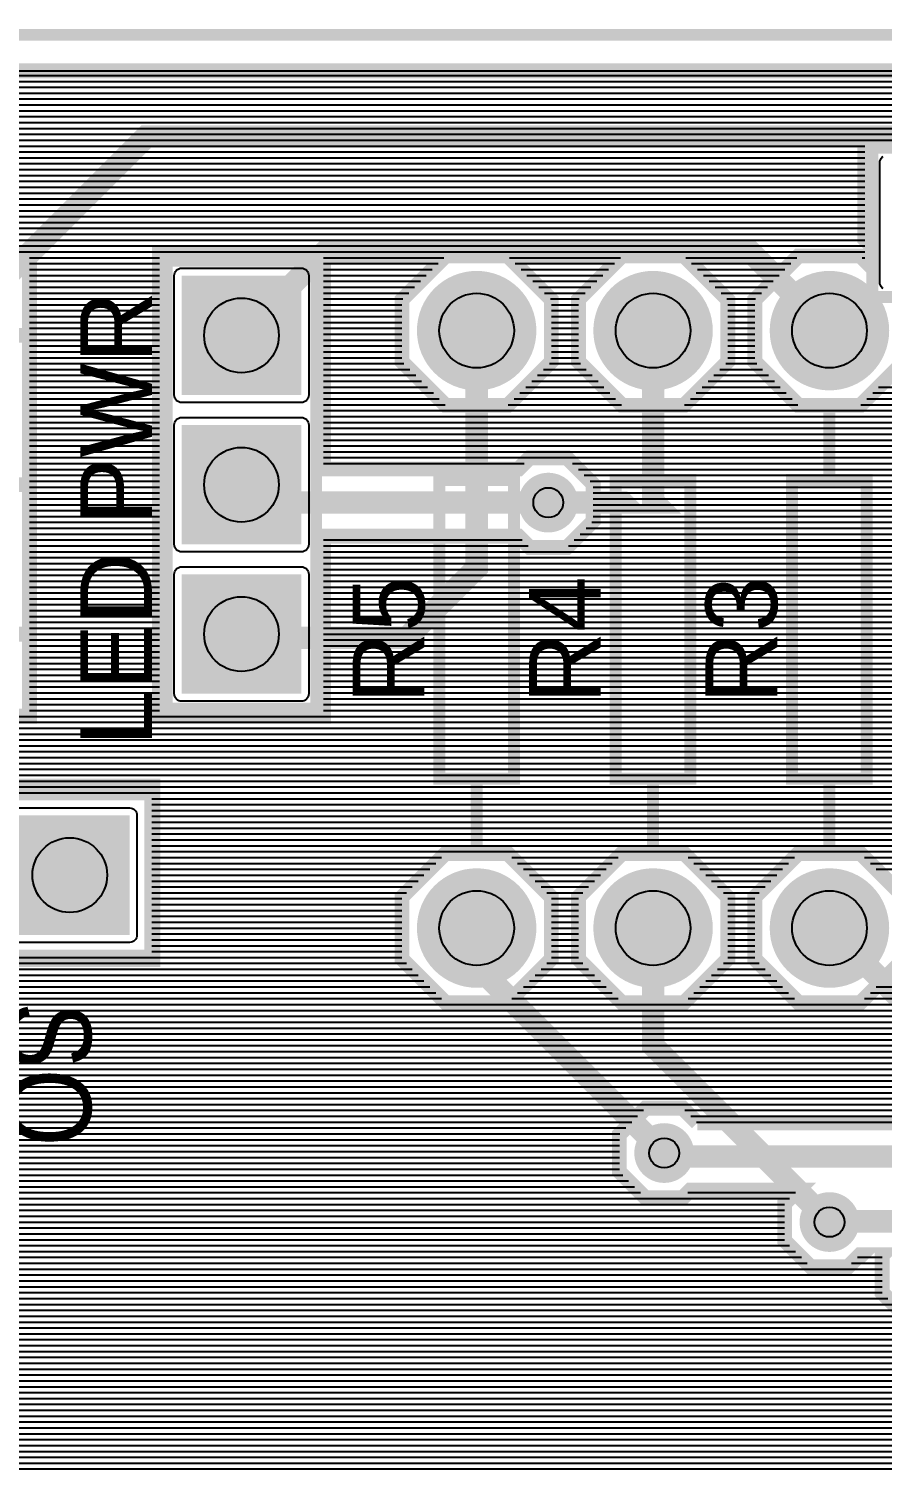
# Model space of a CAD drawing. Header units: inches. Extents: x -1.48 to 1.48, y -0.99 to 0.99.
# Drawn here: x -0.808 to -0.236, y 0.021 to 0.988 of the extents above; entities that cross this region are included whole.
import ezdxf

# ---------------------------------------------------------------- set-up
doc = ezdxf.new("R2010")
doc.units = ezdxf.units.IN
doc.layers.get('0').update_dxf_attribs({"linetype": 'CONTINUOUS'})

# ---------------------------------------------------------------- blocks, each defined once
blk = doc.blocks.new('EPAD')
at = {"const_width": 0.5}
blk.add_lwpolyline([(-0.25, 0, 1), (0.25, 0, 1)], format="xyb", close=True, dxfattribs=at)
blk = doc.blocks.new('RPAD')
blk.add_trace([(-0.5, -0.5), (-0.5, 0.5), (0.5, -0.5), (0.5, 0.5)])

msp = doc.modelspace()

# ---------------------------------------------------------------- linework, layer by layer
for points, const_width in [([(-1.476378, -0.984252), (1.476378, -0.984252), (1.476378, 0.984252), (-1.476378, 0.984252), (-1.476378, -0.984252)], 0.008), ([(-1.476378, -0.984252), (1.476378, -0.984252), (1.476378, 0.984252), (-1.476378, 0.984252), (-1.476378, -0.984252)], 0.008), ([(1.452378, -0.960252), (-1.452378, -0.960252), (-1.452378, 0.960252), (1.452378, 0.960252), (1.452378, -0.960252)], 0.01), ([(0.025244, 0.928798), (0.025244, 0.918443), (0.020445, 0.913645), (0.162086, 0.913645), (0.162086, 0.803646), (-0.221654, 0.803646), (-0.221654, 0.765494), (-0.250943, 0.736205), (-0.292364, 0.736205), (-0.321653, 0.765494), (-0.321653, 0.806915), (-0.292364, 0.836204), (-0.250943, 0.836204), (-0.247913, 0.833174), (-0.247913, 0.913645), (0.005042, 0.913645), (0.000244, 0.918443), (0.000244, 0.928798), (0.007566, 0.936121), (0.017921, 0.936121), (0.025244, 0.928798)], 0.01), ([(-0.862205, 0.583055), (-0.862205, 0.683055), (-0.862205, 0.783055), (-0.729146, 0.916113), (0.018701, 0.916113), (0.019476, 0.916889), (0.012744, 0.923621)], 0.015), ([(-0.242913, 0.808645), (0.157087, 0.808645), (0.157087, 0.908645), (-0.242913, 0.908645), (-0.242913, 0.808645)], 0.008), ([(-0.242913, 0.808645), (0.157087, 0.808645), (0.157087, 0.908645), (-0.242913, 0.908645), (-0.242913, 0.808645)], 0.008), ([(-0.807205, 0.728055), (-0.807205, 0.528055), (-0.917204, 0.528055), (-0.917204, 0.838054), (-0.807205, 0.838054), (-0.807205, 0.728055)], 0.01), ([(-0.610355, 0.728055), (-0.610355, 0.693554), (-0.479851, 0.693554), (-0.472351, 0.701054), (-0.447498, 0.701054), (-0.429925, 0.68348), (-0.429925, 0.658628), (-0.447498, 0.641054), (-0.472351, 0.641054), (-0.479851, 0.648554), (-0.610355, 0.648554), (-0.610355, 0.528055), (-0.720354, 0.528055), (-0.720354, 0.838054), (-0.610355, 0.838054), (-0.610355, 0.728055)], 0.01), ([(-0.271654, 0.786204), (-0.324133, 0.838684), (-0.609725, 0.838684), (-0.665354, 0.783055)], 0.015), ([(-0.715354, 0.533055), (-0.615354, 0.533055), (-0.615354, 0.833055), (-0.715354, 0.833055), (-0.715354, 0.533055)], 0.008), ([(-0.715354, 0.533055), (-0.615354, 0.533055), (-0.615354, 0.833055), (-0.715354, 0.833055), (-0.715354, 0.533055)], 0.008), ([(-0.487163, 0.736205), (-0.528585, 0.736205), (-0.557874, 0.765494), (-0.557874, 0.806915), (-0.528585, 0.836204), (-0.487163, 0.836204), (-0.457874, 0.806915), (-0.457874, 0.765494), (-0.487163, 0.736205)], 0.01), ([(-0.369053, 0.736205), (-0.410474, 0.736205), (-0.439763, 0.765494), (-0.439763, 0.806915), (-0.410474, 0.836204), (-0.369053, 0.836204), (-0.339764, 0.806915), (-0.339764, 0.765494), (-0.369053, 0.736205)], 0.01), ([(-0.507874, 0.786204), (-0.507874, 0.62722), (-0.554575, 0.580519), (-0.662819, 0.580519), (-0.665354, 0.583055)], 0.015), ([(-0.389764, 0.786204), (-0.389764, 0.67188), (-0.388937, 0.671054), (-0.459925, 0.671054)], 0.015), ([(-0.807205, 0.783055), (-0.862205, 0.783055)], 0.01), ([(-0.507874, 0.686204), (-0.507874, 0.736204)], 0.008), ([(-0.507874, 0.686204), (-0.507874, 0.736204)], 0.008), ([(-0.389764, 0.686204), (-0.389764, 0.736204)], 0.008), ([(-0.389764, 0.686204), (-0.389764, 0.736204)], 0.008), ([(-0.271654, 0.686204), (-0.271654, 0.736204)], 0.008), ([(-0.271654, 0.686204), (-0.271654, 0.736204)], 0.008), ([(-0.807205, 0.683055), (-0.862205, 0.683055)], 0.01), ([(-0.459925, 0.671054), (-0.653354, 0.671054), (-0.665354, 0.683055)], 0.015), ([(-0.532874, 0.486204), (-0.482874, 0.486204), (-0.482874, 0.686204), (-0.532874, 0.686204), (-0.532874, 0.486204)], 0.008), ([(-0.532874, 0.486204), (-0.482874, 0.486204), (-0.482874, 0.686204), (-0.532874, 0.686204), (-0.532874, 0.486204)], 0.008), ([(-0.414764, 0.486204), (-0.364764, 0.486204), (-0.364764, 0.686204), (-0.414764, 0.686204), (-0.414764, 0.486204)], 0.008), ([(-0.414764, 0.486204), (-0.364764, 0.486204), (-0.364764, 0.686204), (-0.414764, 0.686204), (-0.414764, 0.486204)], 0.008), ([(-0.296654, 0.486204), (-0.246654, 0.486204), (-0.246654, 0.686204), (-0.296654, 0.686204), (-0.296654, 0.486204)], 0.008), ([(-0.296654, 0.486204), (-0.246654, 0.486204), (-0.246654, 0.686204), (-0.296654, 0.686204), (-0.296654, 0.486204)], 0.008), ([(-0.807205, 0.583055), (-0.862205, 0.583055)], 0.01), ([(-1.432283, 0.364157), (-0.723622, 0.364157), (-0.723622, 0.482267), (-1.432283, 0.482267), (-1.432283, 0.364157)], 0.008), ([(-1.432283, 0.364157), (-0.723622, 0.364157), (-0.723622, 0.482267), (-1.432283, 0.482267), (-1.432283, 0.364157)], 0.008), ([(-0.507874, 0.436204), (-0.507874, 0.486204)], 0.008), ([(-0.507874, 0.436204), (-0.507874, 0.486204)], 0.008), ([(-0.389764, 0.436204), (-0.389764, 0.486204)], 0.008), ([(-0.389764, 0.436204), (-0.389764, 0.486204)], 0.008), ([(-0.271654, 0.436204), (-0.271654, 0.486204)], 0.008), ([(-0.271654, 0.436204), (-0.271654, 0.486204)], 0.008), ([(-0.725315, 0.366638), (-1.435315, 0.366638), (-1.435315, 0.476637), (-0.725315, 0.476637), (-0.725315, 0.366638)], 0.01), ([(-0.487163, 0.336205), (-0.528585, 0.336205), (-0.557874, 0.365494), (-0.557874, 0.406915), (-0.528585, 0.436204), (-0.487163, 0.436204), (-0.457874, 0.406915), (-0.457874, 0.365494), (-0.487163, 0.336205)], 0.01), ([(-0.369053, 0.336205), (-0.410474, 0.336205), (-0.439763, 0.365494), (-0.439763, 0.406915), (-0.410474, 0.436204), (-0.369053, 0.436204), (-0.339764, 0.406915), (-0.339764, 0.365494), (-0.369053, 0.336205)], 0.01), ([(-0.250943, 0.336205), (-0.292364, 0.336205), (-0.321653, 0.365494), (-0.321653, 0.406915), (-0.292364, 0.436204), (-0.250943, 0.436204), (-0.221654, 0.406915), (-0.221654, 0.365494), (-0.250943, 0.336205)], 0.01), ([(-0.382327, 0.235559), (-0.507874, 0.361106), (-0.507874, 0.386204)], 0.015), ([(-0.271654, 0.189354), (-0.389764, 0.307464), (-0.389764, 0.386204)], 0.015), ([(-0.206401, 0.154541), (-0.206401, 0.320952), (-0.271654, 0.386204)], 0.015), ([(-0.218828, 0.124541), (-0.236401, 0.142114), (-0.236401, 0.166967), (-0.236048, 0.16732), (-0.251261, 0.16732), (-0.259227, 0.159354), (-0.28408, 0.159354), (-0.301653, 0.176928), (-0.301653, 0.20178), (-0.292689, 0.210744), (-0.364716, 0.210744), (-0.369901, 0.205559), (-0.394754, 0.205559), (-0.412327, 0.223133), (-0.412327, 0.247985), (-0.394754, 0.265559), (-0.369901, 0.265559), (-0.360086, 0.255744)], 0.01), ([(-0.360086, 0.255744), (-0.071235, 0.255744)], 0.01), ([(-0.051309, 0.233244), (-0.380012, 0.233244), (-0.382327, 0.235559)], 0.015), ([(-0.051309, 0.18982), (-0.271188, 0.18982), (-0.271654, 0.189354)], 0.015)]:
    msp.add_lwpolyline(points, dxfattribs=dict(const_width=const_width))
for points in [[(-1.452378, 0.960252), (1.452378, 0.960252)], [(-1.452378, 0.95707), (1.452378, 0.95707)], [(-1.452378, 0.953133), (1.452378, 0.953133)], [(-1.452378, 0.949196), (1.452378, 0.949196)], [(-1.452378, 0.945259), (1.452378, 0.945259)], [(-1.452378, 0.941322), (1.452378, 0.941322)], [(-1.452378, 0.937385), (1.452378, 0.937385)], [(-1.452378, 0.933448), (0.004894, 0.933448)], [(-1.452378, 0.929511), (0.000957, 0.929511)], [(-1.452378, 0.925574), (0.000244, 0.925574)], [(-1.452378, 0.921637), (0.000244, 0.921637)], [(-1.452378, 0.9177), (0.000987, 0.9177)], [(-1.452378, 0.913763), (0.004924, 0.913763)], [(-1.452378, 0.909826), (-0.247913, 0.909826)], [(-1.452378, 0.905889), (-0.247913, 0.905889)], [(-1.452378, 0.901952), (-0.247913, 0.901952)], [(-0.235731, 0.814486), (-0.236468, 0.815091), (-0.237073, 0.815828), (-0.237528, 0.816678), (-0.237814, 0.817623), (-0.237913, 0.818645), (-0.237913, 0.898645), (-0.237814, 0.899668), (-0.237528, 0.900613), (-0.237073, 0.901463), (-0.236468, 0.9022), (-0.235731, 0.902805)], [(-1.452378, 0.898015), (-0.247913, 0.898015)], [(-1.452378, 0.894078), (-0.247913, 0.894078)], [(-1.452378, 0.890141), (-0.247913, 0.890141)], [(-1.452378, 0.886204), (-0.247913, 0.886204)], [(-1.452378, 0.882267), (-0.247913, 0.882267)], [(-1.452378, 0.87833), (-0.247913, 0.87833)], [(-1.452378, 0.874393), (-0.247913, 0.874393)], [(-1.452378, 0.870456), (-0.247913, 0.870456)], [(-1.452378, 0.866519), (-0.247913, 0.866519)], [(-1.452378, 0.862582), (-0.247913, 0.862582)], [(-1.452378, 0.858645), (-0.247913, 0.858645)], [(-1.452378, 0.854708), (-0.247913, 0.854708)], [(-1.452378, 0.850771), (-0.247913, 0.850771)], [(-1.452378, 0.846834), (-0.247913, 0.846834)], [(-1.452378, 0.842897), (-0.247913, 0.842897)], [(-1.452378, 0.83896), (-0.247913, 0.83896)], [(-0.807205, 0.835023), (-0.720354, 0.835023)], [(-0.610355, 0.835023), (-0.529765, 0.835023)], [(-0.485983, 0.835023), (-0.411655, 0.835023)], [(-0.367872, 0.835023), (-0.293545, 0.835023)], [(-0.249762, 0.835023), (-0.247913, 0.835023)], [(-0.807205, 0.831086), (-0.720354, 0.831086)], [(-0.807205, 0.827149), (-0.720354, 0.827149)], [(-0.807205, 0.823212), (-0.720354, 0.823212)], [(-0.610355, 0.831086), (-0.533702, 0.831086)], [(-0.610355, 0.827149), (-0.537639, 0.827149)], [(-0.610355, 0.823212), (-0.541576, 0.823212)], [(-0.482046, 0.831086), (-0.415592, 0.831086)], [(-0.478109, 0.827149), (-0.419529, 0.827149)], [(-0.474172, 0.823212), (-0.423466, 0.823212)], [(-0.363935, 0.831086), (-0.297482, 0.831086)], [(-0.359998, 0.827149), (-0.301419, 0.827149)], [(-0.356061, 0.823212), (-0.305356, 0.823212)], [(-0.807205, 0.819275), (-0.720354, 0.819275)], [(-0.807205, 0.815338), (-0.720354, 0.815338)], [(-0.610355, 0.819275), (-0.545513, 0.819275)], [(-0.610355, 0.815338), (-0.54945, 0.815338)], [(-0.470235, 0.819275), (-0.427403, 0.819275)], [(-0.466298, 0.815338), (-0.43134, 0.815338)], [(-0.352124, 0.819275), (-0.309293, 0.819275)], [(-0.348187, 0.815338), (-0.31323, 0.815338)], [(-0.807205, 0.811401), (-0.720354, 0.811401)], [(-0.807205, 0.807464), (-0.720354, 0.807464)], [(-0.807205, 0.803527), (-0.720354, 0.803527)], [(-0.610355, 0.811401), (-0.553387, 0.811401)], [(-0.610355, 0.807464), (-0.557324, 0.807464)], [(-0.610355, 0.803527), (-0.557874, 0.803527)], [(-0.462361, 0.811401), (-0.435277, 0.811401)], [(-0.458424, 0.807464), (-0.439214, 0.807464)], [(-0.457874, 0.803527), (-0.439763, 0.803527)], [(-0.34425, 0.811401), (-0.317167, 0.811401)], [(-0.340313, 0.807464), (-0.321104, 0.807464)], [(-0.339764, 0.803527), (-0.321653, 0.803527)], [(-0.807205, 0.79959), (-0.720354, 0.79959)], [(-0.807205, 0.795653), (-0.720354, 0.795653)], [(-0.610355, 0.79959), (-0.557874, 0.79959)], [(-0.610355, 0.795653), (-0.557874, 0.795653)], [(-0.457874, 0.79959), (-0.439763, 0.79959)], [(-0.457874, 0.795653), (-0.439763, 0.795653)], [(-0.339764, 0.79959), (-0.321653, 0.79959)], [(-0.339764, 0.795653), (-0.321653, 0.795653)], [(-0.807205, 0.791716), (-0.720354, 0.791716)], [(-0.807205, 0.787779), (-0.720354, 0.787779)], [(-0.807205, 0.783842), (-0.720354, 0.783842)], [(-0.610355, 0.791716), (-0.557874, 0.791716)], [(-0.610355, 0.787779), (-0.557874, 0.787779)], [(-0.610355, 0.783842), (-0.557874, 0.783842)], [(-0.457874, 0.791716), (-0.439763, 0.791716)], [(-0.457874, 0.787779), (-0.439763, 0.787779)], [(-0.457874, 0.783842), (-0.439763, 0.783842)], [(-0.339764, 0.791716), (-0.321653, 0.791716)], [(-0.339764, 0.787779), (-0.321653, 0.787779)], [(-0.339764, 0.783842), (-0.321653, 0.783842)], [(-0.807205, 0.779905), (-0.720354, 0.779905)], [(-0.807205, 0.775968), (-0.720354, 0.775968)], [(-0.610355, 0.779905), (-0.557874, 0.779905)], [(-0.610355, 0.775968), (-0.557874, 0.775968)], [(-0.457874, 0.779905), (-0.439763, 0.779905)], [(-0.457874, 0.775968), (-0.439763, 0.775968)], [(-0.339764, 0.779905), (-0.321653, 0.779905)], [(-0.339764, 0.775968), (-0.321653, 0.775968)], [(-0.807205, 0.772031), (-0.720354, 0.772031)], [(-0.807205, 0.768094), (-0.720354, 0.768094)], [(-0.807205, 0.764157), (-0.720354, 0.764157)], [(-0.610355, 0.772031), (-0.557874, 0.772031)], [(-0.610355, 0.768094), (-0.557874, 0.768094)], [(-0.610355, 0.764157), (-0.556537, 0.764157)], [(-0.459211, 0.764157), (-0.438427, 0.764157)], [(-0.457874, 0.772031), (-0.439763, 0.772031)], [(-0.457874, 0.768094), (-0.439763, 0.768094)], [(-0.341101, 0.764157), (-0.320317, 0.764157)], [(-0.339764, 0.772031), (-0.321653, 0.772031)], [(-0.339764, 0.768094), (-0.321653, 0.768094)], [(-0.807205, 0.76022), (-0.720354, 0.76022)], [(-0.807205, 0.756283), (-0.720354, 0.756283)], [(-0.610355, 0.76022), (-0.5526, 0.76022)], [(-0.610355, 0.756283), (-0.548663, 0.756283)], [(-0.467085, 0.756283), (-0.430553, 0.756283)], [(-0.463148, 0.76022), (-0.43449, 0.76022)], [(-0.348975, 0.756283), (-0.312443, 0.756283)], [(-0.345038, 0.76022), (-0.31638, 0.76022)], [(-0.807205, 0.752346), (-0.720354, 0.752346)], [(-0.807205, 0.748409), (-0.720354, 0.748409)], [(-0.610355, 0.752346), (-0.544726, 0.752346)], [(-0.610355, 0.748409), (-0.540789, 0.748409)], [(-0.474959, 0.748409), (-0.422679, 0.748409)], [(-0.471022, 0.752346), (-0.426616, 0.752346)], [(-0.356849, 0.748409), (-0.304569, 0.748409)], [(-0.352912, 0.752346), (-0.308506, 0.752346)], [(-0.238739, 0.748409), (0.421378, 0.748409)], [(-0.807205, 0.744472), (-0.720354, 0.744472)], [(-0.807205, 0.740535), (-0.720354, 0.740535)], [(-0.807205, 0.736598), (-0.720354, 0.736598)], [(-0.610355, 0.744472), (-0.536852, 0.744472)], [(-0.610355, 0.740535), (-0.532915, 0.740535)], [(-0.610355, 0.736598), (-0.528978, 0.736598)], [(-0.48677, 0.736598), (-0.410868, 0.736598)], [(-0.482833, 0.740535), (-0.414805, 0.740535)], [(-0.478896, 0.744472), (-0.418742, 0.744472)], [(-0.36866, 0.736598), (-0.292757, 0.736598)], [(-0.364723, 0.740535), (-0.296694, 0.740535)], [(-0.360786, 0.744472), (-0.300631, 0.744472)], [(-0.25055, 0.736598), (0.421378, 0.736598)], [(-0.246613, 0.740535), (0.421378, 0.740535)], [(-0.242676, 0.744472), (0.421378, 0.744472)], [(-0.807205, 0.732661), (-0.720354, 0.732661)], [(-0.807205, 0.728724), (-0.720354, 0.728724)], [(-0.610355, 0.732661), (0.421378, 0.732661)], [(-0.610355, 0.728724), (0.421378, 0.728724)], [(-0.807205, 0.724787), (-0.720354, 0.724787)], [(-0.807205, 0.72085), (-0.720354, 0.72085)], [(-0.807205, 0.716913), (-0.720354, 0.716913)], [(-0.610355, 0.724787), (0.421378, 0.724787)], [(-0.610355, 0.72085), (0.421378, 0.72085)], [(-0.610355, 0.716913), (0.421378, 0.716913)], [(-0.807205, 0.712976), (-0.720354, 0.712976)], [(-0.807205, 0.709039), (-0.720354, 0.709039)], [(-0.610355, 0.712976), (0.421378, 0.712976)], [(-0.610355, 0.709039), (0.421378, 0.709039)], [(-0.807205, 0.705102), (-0.720354, 0.705102)], [(-0.807205, 0.701165), (-0.720354, 0.701165)], [(-0.807205, 0.697228), (-0.720354, 0.697228)], [(-0.610355, 0.705102), (0.421378, 0.705102)], [(-0.610355, 0.701165), (0.421378, 0.701165)], [(-0.610355, 0.697228), (-0.476177, 0.697228)], [(-0.443673, 0.697228), (0.421378, 0.697228)], [(-0.807205, 0.693291), (-0.720354, 0.693291)], [(-0.807205, 0.689354), (-0.720354, 0.689354)], [(-0.439736, 0.693291), (0.421378, 0.693291)], [(-0.435799, 0.689354), (0.421378, 0.689354)], [(-0.807205, 0.685417), (-0.720354, 0.685417)], [(-0.807205, 0.68148), (-0.720354, 0.68148)], [(-0.807205, 0.677543), (-0.720354, 0.677543)], [(-0.431862, 0.685417), (0.421378, 0.685417)], [(-0.429925, 0.68148), (0.421378, 0.68148)], [(-0.429925, 0.677543), (0.421378, 0.677543)], [(-0.807205, 0.673606), (-0.720354, 0.673606)], [(-0.807205, 0.669669), (-0.720354, 0.669669)], [(-0.429925, 0.673606), (0.421378, 0.673606)], [(-0.429925, 0.669669), (0.421378, 0.669669)], [(-0.807205, 0.665732), (-0.720354, 0.665732)], [(-0.807205, 0.661795), (-0.720354, 0.661795)], [(-0.807205, 0.657858), (-0.720354, 0.657858)], [(-0.430695, 0.657858), (0.421378, 0.657858)], [(-0.429925, 0.665732), (0.421378, 0.665732)], [(-0.429925, 0.661795), (0.421378, 0.661795)], [(-0.807205, 0.653921), (-0.720354, 0.653921)], [(-0.807205, 0.649984), (-0.720354, 0.649984)], [(-0.438569, 0.649984), (0.421378, 0.649984)], [(-0.434632, 0.653921), (0.421378, 0.653921)], [(-0.807205, 0.646047), (-0.720354, 0.646047)], [(-0.807205, 0.64211), (-0.720354, 0.64211)], [(-0.610355, 0.646047), (-0.477344, 0.646047)], [(-0.610355, 0.64211), (-0.473407, 0.64211)], [(-0.446443, 0.64211), (0.421378, 0.64211)], [(-0.442506, 0.646047), (0.421378, 0.646047)], [(-0.807205, 0.638173), (-0.720354, 0.638173)], [(-0.807205, 0.634236), (-0.720354, 0.634236)], [(-0.807205, 0.630299), (-0.720354, 0.630299)], [(-0.610355, 0.638173), (0.421378, 0.638173)], [(-0.610355, 0.634236), (0.421378, 0.634236)], [(-0.610355, 0.630299), (0.421378, 0.630299)], [(-0.807205, 0.626362), (-0.720354, 0.626362)], [(-0.807205, 0.622425), (-0.720354, 0.622425)], [(-0.610355, 0.626362), (0.421378, 0.626362)], [(-0.610355, 0.622425), (0.421378, 0.622425)], [(-0.807205, 0.618488), (-0.720354, 0.618488)], [(-0.807205, 0.614551), (-0.720354, 0.614551)], [(-0.807205, 0.610614), (-0.720354, 0.610614)], [(-0.610355, 0.618488), (0.421378, 0.618488)], [(-0.610355, 0.614551), (0.421378, 0.614551)], [(-0.610355, 0.610614), (0.421378, 0.610614)], [(-0.807205, 0.606677), (-0.720354, 0.606677)], [(-0.807205, 0.60274), (-0.720354, 0.60274)], [(-0.610355, 0.606677), (0.421378, 0.606677)], [(-0.610355, 0.60274), (0.421378, 0.60274)], [(-0.807205, 0.598803), (-0.720354, 0.598803)], [(-0.807205, 0.594866), (-0.720354, 0.594866)], [(-0.807205, 0.590929), (-0.720354, 0.590929)], [(-0.610355, 0.598803), (0.421378, 0.598803)], [(-0.610355, 0.594866), (0.421378, 0.594866)], [(-0.610355, 0.590929), (0.421378, 0.590929)], [(-0.807205, 0.586992), (-0.720354, 0.586992)], [(-0.807205, 0.583055), (-0.720354, 0.583055)], [(-0.610355, 0.586992), (0.421378, 0.586992)], [(-0.610355, 0.583055), (0.421378, 0.583055)], [(-0.807205, 0.579118), (-0.720354, 0.579118)], [(-0.807205, 0.575181), (-0.720354, 0.575181)], [(-0.807205, 0.571244), (-0.720354, 0.571244)], [(-0.610355, 0.579118), (0.421378, 0.579118)], [(-0.610355, 0.575181), (0.421378, 0.575181)], [(-0.610355, 0.571244), (0.421378, 0.571244)], [(-0.807205, 0.567307), (-0.720354, 0.567307)], [(-0.807205, 0.56337), (-0.720354, 0.56337)], [(-0.610355, 0.567307), (0.421378, 0.567307)], [(-0.610355, 0.56337), (0.421378, 0.56337)], [(-0.807205, 0.559433), (-0.720354, 0.559433)], [(-0.807205, 0.555496), (-0.720354, 0.555496)], [(-0.807205, 0.551559), (-0.720354, 0.551559)], [(-0.610355, 0.559433), (0.421378, 0.559433)], [(-0.610355, 0.555496), (0.421378, 0.555496)], [(-0.610355, 0.551559), (0.421378, 0.551559)], [(-0.807205, 0.547622), (-0.720354, 0.547622)], [(-0.807205, 0.543685), (-0.720354, 0.543685)], [(-0.610355, 0.547622), (0.421378, 0.547622)], [(-0.610355, 0.543685), (0.421378, 0.543685)], [(-0.807205, 0.539748), (-0.720354, 0.539748)], [(-0.807205, 0.535811), (-0.720354, 0.535811)], [(-0.807205, 0.531874), (-0.720354, 0.531874)], [(-0.610355, 0.539748), (0.421378, 0.539748)], [(-0.610355, 0.535811), (0.421378, 0.535811)], [(-0.610355, 0.531874), (0.421378, 0.531874)], [(-1.452378, 0.527937), (0.421378, 0.527937)], [(-1.452378, 0.524), (0.421378, 0.524)], [(-1.452378, 0.520063), (0.421378, 0.520063)], [(-1.452378, 0.516126), (0.421378, 0.516126)], [(-1.452378, 0.512189), (0.421378, 0.512189)], [(-1.452378, 0.508252), (0.421378, 0.508252)], [(-1.452378, 0.504315), (0.421378, 0.504315)], [(-1.452378, 0.500378), (0.421378, 0.500378)], [(-1.452378, 0.496441), (0.421378, 0.496441)], [(-1.452378, 0.492504), (0.421378, 0.492504)], [(-1.452378, 0.488567), (0.421378, 0.488567)], [(-1.452378, 0.48463), (0.421378, 0.48463)], [(-1.452378, 0.480693), (0.421378, 0.480693)], [(-1.452378, 0.476756), (0.421378, 0.476756)], [(-0.820315, 0.466637), (-0.740315, 0.466637), (-0.739293, 0.466538), (-0.738347, 0.466252), (-0.737497, 0.465797), (-0.73676, 0.465192), (-0.736156, 0.464455), (-0.735701, 0.463605), (-0.735415, 0.46266), (-0.735315, 0.461637), (-0.735315, 0.381637), (-0.735415, 0.380615), (-0.735701, 0.37967), (-0.736156, 0.37882), (-0.73676, 0.378083), (-0.737497, 0.377478), (-0.738347, 0.377023), (-0.739293, 0.376737), (-0.740315, 0.376637), (-0.740315, 0.376637), (-0.820315, 0.376637)], [(-0.725315, 0.472819), (0.421378, 0.472819)], [(-0.725315, 0.468881), (0.421378, 0.468881)], [(-0.725315, 0.464944), (0.421378, 0.464944)], [(-0.725315, 0.461007), (0.421378, 0.461007)], [(-0.725315, 0.45707), (0.421378, 0.45707)], [(-0.725315, 0.453133), (0.421378, 0.453133)], [(-0.725315, 0.449196), (0.833904, 0.449196)], [(-0.725315, 0.445259), (0.835987, 0.445259)], [(-0.725315, 0.441322), (0.835987, 0.441322)], [(-0.725315, 0.437385), (0.835987, 0.437385)], [(-0.725315, 0.433448), (-0.53134, 0.433448)], [(-0.725315, 0.429511), (-0.535277, 0.429511)], [(-0.725315, 0.425574), (-0.539214, 0.425574)], [(-0.484408, 0.433448), (-0.41323, 0.433448)], [(-0.480471, 0.429511), (-0.417167, 0.429511)], [(-0.476534, 0.425574), (-0.421104, 0.425574)], [(-0.366298, 0.433448), (-0.29512, 0.433448)], [(-0.362361, 0.429511), (-0.299057, 0.429511)], [(-0.358424, 0.425574), (-0.302994, 0.425574)], [(-0.248187, 0.433448), (0.835987, 0.433448)], [(-0.24425, 0.429511), (0.835987, 0.429511)], [(-0.240313, 0.425574), (0.835987, 0.425574)], [(-0.725315, 0.421637), (-0.543151, 0.421637)], [(-0.725315, 0.4177), (-0.547088, 0.4177)], [(-0.472597, 0.421637), (-0.425041, 0.421637)], [(-0.46866, 0.4177), (-0.428978, 0.4177)], [(-0.354487, 0.421637), (-0.306931, 0.421637)], [(-0.35055, 0.4177), (-0.310868, 0.4177)], [(-0.725315, 0.413763), (-0.551025, 0.413763)], [(-0.725315, 0.409826), (-0.554962, 0.409826)], [(-0.464723, 0.413763), (-0.432915, 0.413763)], [(-0.460786, 0.409826), (-0.436852, 0.409826)], [(-0.346613, 0.413763), (-0.314805, 0.413763)], [(-0.342676, 0.409826), (-0.318742, 0.409826)], [(-0.725315, 0.405889), (-0.557874, 0.405889)], [(-0.725315, 0.401952), (-0.557874, 0.401952)], [(-0.725315, 0.398015), (-0.557874, 0.398015)], [(-0.457874, 0.405889), (-0.439763, 0.405889)], [(-0.457874, 0.401952), (-0.439763, 0.401952)], [(-0.457874, 0.398015), (-0.439763, 0.398015)], [(-0.339764, 0.405889), (-0.321653, 0.405889)], [(-0.339764, 0.401952), (-0.321653, 0.401952)], [(-0.339764, 0.398015), (-0.321653, 0.398015)], [(-0.725315, 0.394078), (-0.557874, 0.394078)], [(-0.725315, 0.390141), (-0.557874, 0.390141)], [(-0.457874, 0.394078), (-0.439763, 0.394078)], [(-0.457874, 0.390141), (-0.439763, 0.390141)], [(-0.339764, 0.394078), (-0.321653, 0.394078)], [(-0.339764, 0.390141), (-0.321653, 0.390141)], [(-0.725315, 0.386204), (-0.557874, 0.386204)], [(-0.725315, 0.382267), (-0.557874, 0.382267)], [(-0.725315, 0.37833), (-0.557874, 0.37833)], [(-0.457874, 0.386204), (-0.439763, 0.386204)], [(-0.457874, 0.382267), (-0.439763, 0.382267)], [(-0.457874, 0.37833), (-0.439763, 0.37833)], [(-0.339764, 0.386204), (-0.321653, 0.386204)], [(-0.339764, 0.382267), (-0.321653, 0.382267)], [(-0.339764, 0.37833), (-0.321653, 0.37833)], [(-0.725315, 0.374393), (-0.557874, 0.374393)], [(-0.725315, 0.370456), (-0.557874, 0.370456)], [(-0.457874, 0.374393), (-0.439763, 0.374393)], [(-0.457874, 0.370456), (-0.439763, 0.370456)], [(-0.339764, 0.374393), (-0.321653, 0.374393)], [(-0.339764, 0.370456), (-0.321653, 0.370456)], [(-1.452378, 0.366519), (-0.557874, 0.366519)], [(-1.452378, 0.362582), (-0.554962, 0.362582)], [(-1.452378, 0.358645), (-0.551025, 0.358645)], [(-0.464723, 0.358645), (-0.432915, 0.358645)], [(-0.460786, 0.362582), (-0.436852, 0.362582)], [(-0.457874, 0.366519), (-0.439763, 0.366519)], [(-0.346613, 0.358645), (-0.314805, 0.358645)], [(-0.342676, 0.362582), (-0.318742, 0.362582)], [(-0.339764, 0.366519), (-0.321653, 0.366519)], [(-1.452378, 0.354708), (-0.547088, 0.354708)], [(-1.452378, 0.350771), (-0.543151, 0.350771)], [(-0.472597, 0.350771), (-0.425041, 0.350771)], [(-0.46866, 0.354708), (-0.428978, 0.354708)], [(-0.354487, 0.350771), (-0.306931, 0.350771)], [(-0.35055, 0.354708), (-0.310868, 0.354708)], [(-1.452378, 0.346834), (-0.539214, 0.346834)], [(-1.452378, 0.342897), (-0.535277, 0.342897)], [(-1.452378, 0.33896), (-0.53134, 0.33896)], [(-0.484408, 0.33896), (-0.41323, 0.33896)], [(-0.480471, 0.342897), (-0.417167, 0.342897)], [(-0.476534, 0.346834), (-0.421104, 0.346834)], [(-0.366298, 0.33896), (-0.29512, 0.33896)], [(-0.362361, 0.342897), (-0.299057, 0.342897)], [(-0.358424, 0.346834), (-0.302994, 0.346834)], [(-0.248187, 0.33896), (0.835987, 0.33896)], [(-0.24425, 0.342897), (0.835987, 0.342897)], [(-0.240313, 0.346834), (0.835987, 0.346834)], [(-1.452378, 0.335023), (0.835987, 0.335023)], [(-1.452378, 0.331086), (0.835987, 0.331086)], [(-1.452378, 0.327149), (0.835987, 0.327149)], [(-1.452378, 0.323212), (0.835987, 0.323212)], [(-1.452378, 0.319275), (0.835987, 0.319275)], [(-1.452378, 0.315338), (0.835987, 0.315338)], [(-1.452378, 0.311401), (0.835987, 0.311401)], [(-1.452378, 0.307464), (0.835987, 0.307464)], [(-1.452378, 0.303527), (0.835987, 0.303527)], [(-1.452378, 0.29959), (0.333796, 0.29959)], [(-1.452378, 0.295653), (0.295078, 0.295653)], [(-1.452378, 0.291716), (0.291141, 0.291716)], [(-1.452378, 0.287779), (0.287204, 0.287779)], [(-1.452378, 0.283842), (0.283267, 0.283842)], [(-1.452378, 0.279905), (0.27933, 0.279905)], [(-1.452378, 0.275968), (0.277561, 0.275968)], [(-1.452378, 0.272031), (0.277561, 0.272031)], [(-1.452378, 0.268094), (0.277561, 0.268094)], [(-1.452378, 0.264157), (-0.396155, 0.264157)], [(-0.368499, 0.264157), (0.277561, 0.264157)], [(-1.452378, 0.26022), (-0.400092, 0.26022)], [(-1.452378, 0.256283), (-0.404029, 0.256283)], [(-1.452378, 0.252346), (-0.407966, 0.252346)], [(-0.364562, 0.26022), (-0.066759, 0.26022)], [(-0.360625, 0.256283), (-0.070696, 0.256283)], [(-1.452378, 0.248409), (-0.411903, 0.248409)], [(-1.452378, 0.244472), (-0.412327, 0.244472)], [(-1.452378, 0.240535), (-0.412327, 0.240535)], [(-1.452378, 0.236598), (-0.412327, 0.236598)], [(-1.452378, 0.232661), (-0.412327, 0.232661)], [(-1.452378, 0.228724), (-0.412327, 0.228724)], [(-1.452378, 0.224787), (-0.412327, 0.224787)], [(-1.452378, 0.22085), (-0.410044, 0.22085)], [(-1.452378, 0.216913), (-0.406107, 0.216913)], [(-1.452378, 0.212976), (-0.40217, 0.212976)], [(-1.452378, 0.209039), (-0.398233, 0.209039)], [(-1.452378, 0.205102), (-0.298331, 0.205102)], [(-0.366421, 0.209039), (-0.294394, 0.209039)], [(-1.452378, 0.201165), (-0.301653, 0.201165)], [(-1.452378, 0.197228), (-0.301653, 0.197228)], [(-1.452378, 0.193291), (-0.301653, 0.193291)], [(-1.452378, 0.189354), (-0.301653, 0.189354)], [(-1.452378, 0.185417), (-0.301653, 0.185417)], [(-1.452378, 0.18148), (-0.301653, 0.18148)], [(-1.452378, 0.177543), (-0.301653, 0.177543)], [(-1.452378, 0.173606), (-0.298331, 0.173606)], [(-1.452378, 0.169669), (-0.294394, 0.169669)], [(-1.452378, 0.165732), (-0.290457, 0.165732)], [(-0.25285, 0.165732), (-0.236401, 0.165732)], [(-1.452378, 0.161795), (-0.28652, 0.161795)], [(-1.452378, 0.157858), (-0.236401, 0.157858)], [(-0.256787, 0.161795), (-0.236401, 0.161795)], [(-1.452378, 0.153921), (-0.236401, 0.153921)], [(-1.452378, 0.149984), (-0.236401, 0.149984)], [(-1.452378, 0.146047), (-0.236401, 0.146047)], [(-1.452378, 0.14211), (-0.236396, 0.14211)], [(-1.452378, 0.138173), (-0.232459, 0.138173)], [(-1.452378, 0.134236), (-0.228522, 0.134236)], [(-1.452378, 0.130299), (-0.224585, 0.130299)], [(-1.452378, 0.126362), (-0.220648, 0.126362)], [(-1.452378, 0.122425), (-0.068563, 0.122425)], [(-1.452378, 0.118488), (0.285061, 0.118488)], [(-1.452378, 0.114551), (0.285061, 0.114551)], [(-1.452378, 0.110614), (0.285061, 0.110614)], [(-1.452378, 0.106677), (0.285061, 0.106677)], [(-1.452378, 0.10274), (0.285061, 0.10274)], [(-1.452378, 0.098803), (0.285061, 0.098803)], [(-1.452378, 0.094866), (0.285061, 0.094866)], [(-1.452378, 0.090929), (0.285061, 0.090929)], [(-1.452378, 0.086992), (0.285061, 0.086992)], [(-1.452378, 0.083055), (0.285061, 0.083055)], [(-1.452378, 0.079118), (0.285061, 0.079118)], [(-1.452378, 0.075181), (0.285061, 0.075181)], [(-1.452378, 0.071244), (0.285061, 0.071244)], [(-1.452378, 0.067307), (0.285061, 0.067307)], [(-1.452378, 0.06337), (0.285061, 0.06337)], [(-1.452378, 0.059433), (0.285061, 0.059433)], [(-1.452378, 0.055496), (0.285061, 0.055496)], [(-1.452378, 0.051559), (0.285061, 0.051559)], [(-1.452378, 0.047622), (0.285061, 0.047622)], [(-1.452378, 0.043685), (0.285061, 0.043685)], [(-1.452378, 0.039748), (0.285061, 0.039748)], [(-1.452378, 0.035811), (0.285061, 0.035811)], [(-1.452378, 0.031874), (0.285061, 0.031874)], [(-1.452378, 0.027937), (0.285061, 0.027937)], [(-1.452378, 0.024), (0.285061, 0.024)]]:
    msp.add_lwpolyline(points)
for points in [[(-0.710354, 0.743055), (-0.710354, 0.823055), (-0.710255, 0.824077), (-0.709969, 0.825022), (-0.709514, 0.825873), (-0.708909, 0.826609), (-0.708172, 0.827214), (-0.707322, 0.827669), (-0.706377, 0.827955), (-0.705354, 0.828055), (-0.625354, 0.828055), (-0.624332, 0.827955), (-0.623387, 0.827669), (-0.622537, 0.827214), (-0.6218, 0.826609), (-0.621195, 0.825873), (-0.62074, 0.825022), (-0.620454, 0.824077), (-0.620354, 0.823055), (-0.620354, 0.743055), (-0.620454, 0.742032), (-0.62074, 0.741087), (-0.621195, 0.740237), (-0.6218, 0.7395), (-0.622537, 0.738895), (-0.623387, 0.738441), (-0.624332, 0.738154), (-0.625354, 0.738055), (-0.705354, 0.738055), (-0.706377, 0.738154), (-0.707322, 0.738441), (-0.708172, 0.738895), (-0.708909, 0.7395), (-0.709514, 0.740237), (-0.709969, 0.741087), (-0.710255, 0.742032), (-0.710354, 0.743055)], [(-0.710354, 0.643055), (-0.710354, 0.723055), (-0.710255, 0.724077), (-0.709969, 0.725022), (-0.709514, 0.725873), (-0.708909, 0.726609), (-0.708172, 0.727214), (-0.707322, 0.727669), (-0.706377, 0.727955), (-0.705354, 0.728055), (-0.625354, 0.728055), (-0.624332, 0.727955), (-0.623387, 0.727669), (-0.622537, 0.727214), (-0.6218, 0.726609), (-0.621195, 0.725873), (-0.62074, 0.725022), (-0.620454, 0.724077), (-0.620354, 0.723055), (-0.620354, 0.643055), (-0.620454, 0.642032), (-0.62074, 0.641087), (-0.621195, 0.640237), (-0.6218, 0.6395), (-0.622537, 0.638895), (-0.623387, 0.638441), (-0.624332, 0.638154), (-0.625354, 0.638055), (-0.705354, 0.638055), (-0.706377, 0.638154), (-0.707322, 0.638441), (-0.708172, 0.638895), (-0.708909, 0.6395), (-0.709514, 0.640237), (-0.709969, 0.641087), (-0.710255, 0.642032), (-0.710354, 0.643055)], [(-0.710354, 0.543055), (-0.710354, 0.623055), (-0.710255, 0.624077), (-0.709969, 0.625022), (-0.709514, 0.625873), (-0.708909, 0.626609), (-0.708172, 0.627214), (-0.707322, 0.627669), (-0.706377, 0.627955), (-0.705354, 0.628055), (-0.625354, 0.628055), (-0.624332, 0.627955), (-0.623387, 0.627669), (-0.622537, 0.627214), (-0.6218, 0.626609), (-0.621195, 0.625873), (-0.62074, 0.625022), (-0.620454, 0.624077), (-0.620354, 0.623055), (-0.620354, 0.543055), (-0.620454, 0.542032), (-0.62074, 0.541087), (-0.621195, 0.540237), (-0.6218, 0.5395), (-0.622537, 0.538895), (-0.623387, 0.538441), (-0.624332, 0.538154), (-0.625354, 0.538055), (-0.705354, 0.538055), (-0.706377, 0.538154), (-0.707322, 0.538441), (-0.708172, 0.538895), (-0.708909, 0.5395), (-0.709514, 0.540237), (-0.709969, 0.541087), (-0.710255, 0.542032), (-0.710354, 0.543055)]]:
    msp.add_lwpolyline(points, close=True)
for centre, radius in [((-0.665354, 0.783055), 0.025), ((-0.507874, 0.786204), 0.025), ((-0.389764, 0.786204), 0.025), ((-0.271654, 0.786204), 0.025), ((-0.665354, 0.683055), 0.025), ((-0.459925, 0.671054), 0.01), ((-0.665354, 0.583055), 0.025), ((-0.780315, 0.421637), 0.025), ((-0.507874, 0.386204), 0.025), ((-0.389764, 0.386204), 0.025), ((-0.271654, 0.386204), 0.025), ((-0.382327, 0.235559), 0.01), ((-0.271654, 0.189354), 0.01)]:
    msp.add_circle(centre, radius)

# ---------------------------------------------------------------- block references
at = {"xscale": 0.08, "yscale": 0.08}
for p, rotation in [((-0.665354, 0.783055), -270), ((-0.665354, 0.683055), -270), ((-0.665354, 0.583055), -270), ((-0.780315, 0.421637), -180)]:
    msp.add_blockref('RPAD', p, dxfattribs=dict(at, rotation=rotation))
for p, xscale, yscale in [((-0.507874, 0.786204), 0.08, 0.08), ((-0.389764, 0.786204), 0.08, 0.08), ((-0.271654, 0.786204), 0.08, 0.08), ((-0.507874, 0.786204), 0.07, 0.07), ((-0.389764, 0.786204), 0.07, 0.07), ((-0.271654, 0.786204), 0.07, 0.07), ((-0.459925, 0.671054), 0.04, 0.04), ((-0.459925, 0.671054), 0.03, 0.03), ((-0.507874, 0.386204), 0.08, 0.08), ((-0.389764, 0.386204), 0.08, 0.08), ((-0.271654, 0.386204), 0.08, 0.08), ((-0.507874, 0.386204), 0.07, 0.07), ((-0.389764, 0.386204), 0.07, 0.07), ((-0.271654, 0.386204), 0.07, 0.07), ((-0.382327, 0.235559), 0.04, 0.04), ((-0.382327, 0.235559), 0.03, 0.03), ((-0.271654, 0.189354), 0.04, 0.04), ((-0.271654, 0.189354), 0.03, 0.03)]:
    msp.add_blockref('EPAD', p, dxfattribs=dict(xscale=xscale, yscale=yscale))

# ---------------------------------------------------------------- texts
for s, height, rotation, width, p in [('LED PWR', 0.048, 90, 1.041667, (-0.725354, 0.508055)), ('LED PWR', 0.048, 90, 1.041667, (-0.725354, 0.508055)), ('R4', 0.048, 90, 1.041667, (-0.424764, 0.536204)), ('R4', 0.048, 90, 1.041667, (-0.424764, 0.536204)), ('R5', 0.048, 90, 1.041667, (-0.542874, 0.536204)), ('R5', 0.048, 90, 1.041667, (-0.542874, 0.536204)), ('R3', 0.048, 90, 1.041667, (-0.306654, 0.536204)), ('R3', 0.048, 90, 1.041667, (-0.306654, 0.536204)), ('SQ', 0.056, -90, 0.892857, (-0.822055, 0.336598)), ('SQ', 0.056, -90, 0.892857, (-0.822055, 0.336598))]:
    msp.add_text(s, height=height, rotation=rotation, dxfattribs=dict(width=width)).set_placement(p)

doc.saveas('drawing.dxf')
